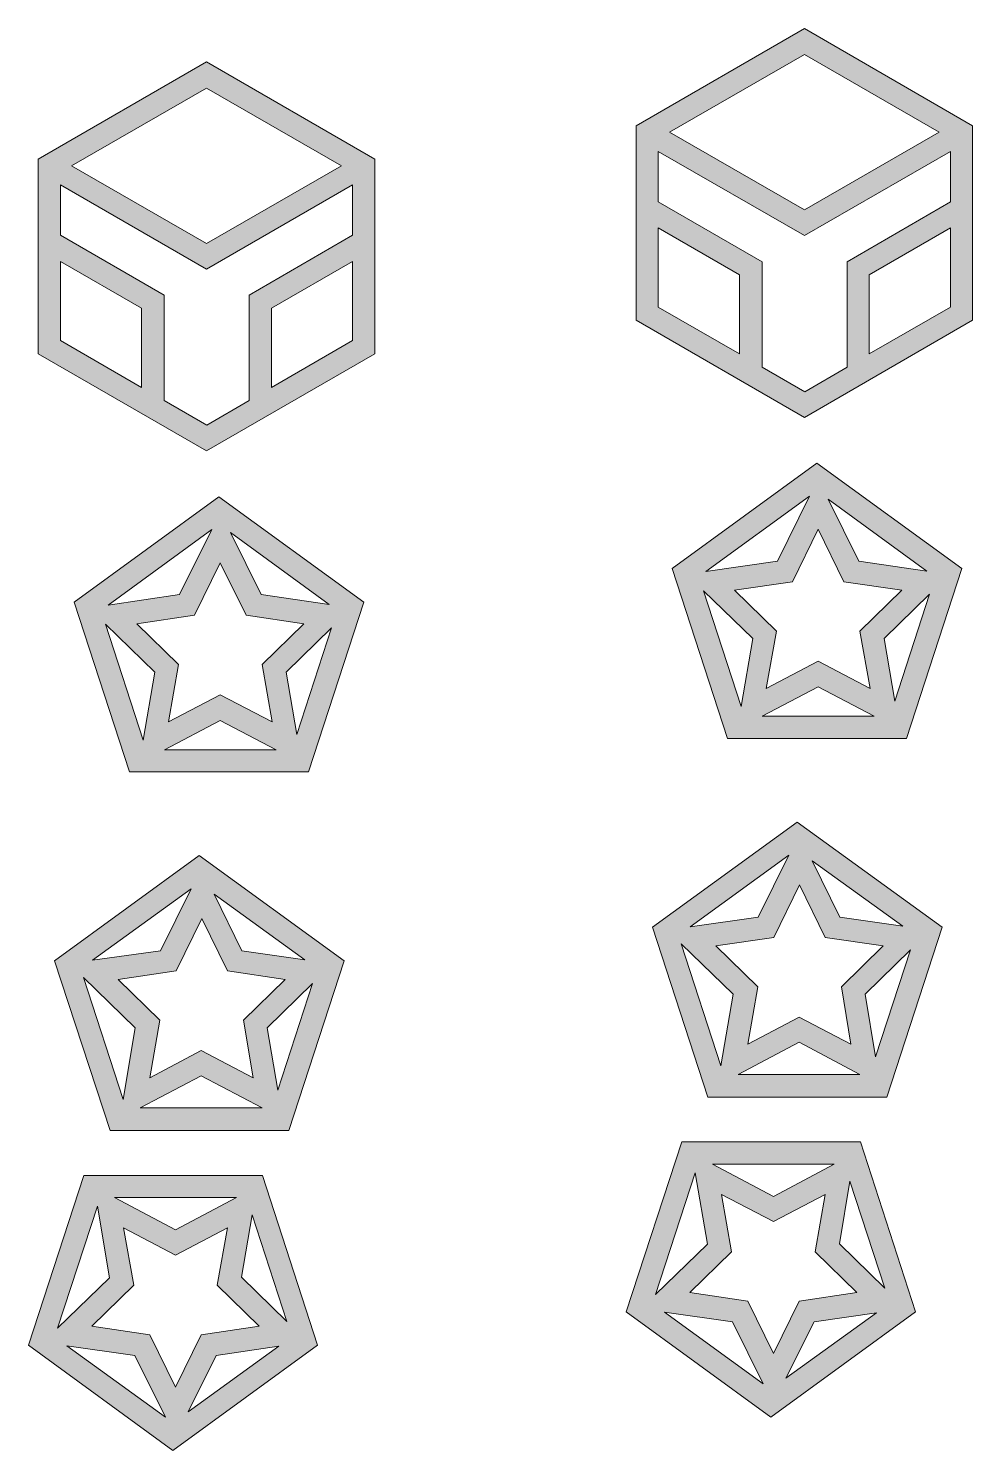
# Model space of a CAD drawing. Header units: millimetres. Extents: x -141 to 330, y -120 to 328.
# Drawn here: x 213.2 to 279.4, y -117.4 to -17.8 of the extents above; entities that cross this region are included whole.
import ezdxf

# ---------------------------------------------------------------- set-up
doc = ezdxf.new("R2010")
doc.units = ezdxf.units.MM
doc.header["$MEASUREMENT"] = 0
doc.layers.add('Layer 1', color=7, linetype='Continuous', lineweight=0)

msp = doc.modelspace()

# ---------------------------------------------------------------- hatches: boundary and pattern name
at = {"layer": 'Layer 1', "true_color": 0x231f20, "transparency": 33554687}
h = msp.add_hatch(color=250, dxfattribs=at)
h.dxf.hatch_style = 2
edge = h.paths.add_edge_path()
edge.add_spline(control_points=[(272.133, -40.587), (272.133, -40.587), (272.133, -35.048), (272.133, -35.048), (272.133, -35.048), (277.813, -31.768), (277.813, -31.768), (277.813, -31.768), (277.813, -37.306), (277.813, -37.306), (277.813, -37.306), (272.133, -40.587), (272.133, -40.587)], knot_values=[0, 0, 0, 0, 1, 1, 1, 2, 2, 2, 3, 3, 3, 4, 4, 4, 4], degree=3, periodic=0)
edge = h.paths.add_edge_path()
edge.add_spline(control_points=[(264.619, -41.504), (264.619, -41.504), (264.619, -34.131), (264.619, -34.131), (264.619, -34.131), (257.351, -29.933), (257.351, -29.933), (257.351, -29.933), (257.351, -26.405), (257.351, -26.405), (257.351, -26.405), (267.582, -32.297), (267.582, -32.297), (267.582, -32.297), (277.813, -26.405), (277.813, -26.405), (277.813, -26.405), (277.813, -29.933), (277.813, -29.933), (277.813, -29.933), (270.581, -34.131), (270.581, -34.131), (270.581, -34.131), (270.581, -41.504), (270.581, -41.504), (270.581, -41.504), (267.617, -43.233), (267.617, -43.233), (267.617, -43.233), (264.619, -41.504), (264.619, -41.504)], knot_values=[0, 0, 0, 0, 1, 1, 1, 2, 2, 2, 3, 3, 3, 4, 4, 4, 5, 5, 5, 6, 6, 6, 7, 7, 7, 8, 8, 8, 9, 9, 9, 10, 10, 10, 10], degree=3, periodic=0)
edge = h.paths.add_edge_path()
edge.add_spline(control_points=[(257.351, -31.768), (257.351, -31.768), (263.031, -35.048), (263.031, -35.048), (263.031, -35.048), (263.031, -40.587), (263.031, -40.587), (263.031, -40.587), (257.351, -37.306), (257.351, -37.306), (257.351, -37.306), (257.351, -31.768), (257.351, -31.768)], knot_values=[0, 0, 0, 0, 1, 1, 1, 2, 2, 2, 3, 3, 3, 4, 4, 4, 4], degree=3, periodic=0)
edge = h.paths.add_edge_path()
edge.add_spline(control_points=[(277.036, -25.065), (277.036, -25.065), (267.582, -30.498), (267.582, -30.498), (267.582, -30.498), (258.128, -25.065), (258.128, -25.065), (258.128, -25.065), (267.582, -19.632), (267.582, -19.632), (267.582, -19.632), (277.036, -25.065), (277.036, -25.065)], knot_values=[0, 0, 0, 0, 1, 1, 1, 2, 2, 2, 3, 3, 3, 4, 4, 4, 4], degree=3, periodic=0)
edge = h.paths.add_edge_path()
edge.add_spline(control_points=[(267.582, -17.798), (267.582, -17.798), (255.799, -24.606), (255.799, -24.606), (255.799, -24.606), (255.799, -38.223), (255.799, -38.223), (255.799, -38.223), (267.582, -45.032), (267.582, -45.032), (267.582, -45.032), (279.365, -38.223), (279.365, -38.223), (279.365, -38.223), (279.365, -24.606), (279.365, -24.606), (279.365, -24.606), (267.582, -17.798), (267.582, -17.798)], knot_values=[0, 0, 0, 0, 1, 1, 1, 2, 2, 2, 3, 3, 3, 4, 4, 4, 5, 5, 5, 6, 6, 6, 6], degree=3, periodic=0)
h = msp.add_hatch(color=250, dxfattribs=at)
h.dxf.hatch_style = 2
edge = h.paths.add_edge_path()
edge.add_spline(control_points=[(230.258, -42.933), (230.258, -42.933), (230.258, -37.394), (230.258, -37.394), (230.258, -37.394), (235.938, -34.114), (235.938, -34.114), (235.938, -34.114), (235.938, -39.652), (235.938, -39.652), (235.938, -39.652), (230.258, -42.933), (230.258, -42.933)], knot_values=[0, 0, 0, 0, 1, 1, 1, 2, 2, 2, 3, 3, 3, 4, 4, 4, 4], degree=3, periodic=0)
edge = h.paths.add_edge_path()
edge.add_spline(control_points=[(222.744, -43.85), (222.744, -43.85), (222.744, -36.477), (222.744, -36.477), (222.744, -36.477), (215.477, -32.279), (215.477, -32.279), (215.477, -32.279), (215.477, -28.751), (215.477, -28.751), (215.477, -28.751), (225.707, -34.643), (225.707, -34.643), (225.707, -34.643), (235.938, -28.751), (235.938, -28.751), (235.938, -28.751), (235.938, -32.279), (235.938, -32.279), (235.938, -32.279), (228.706, -36.477), (228.706, -36.477), (228.706, -36.477), (228.706, -43.85), (228.706, -43.85), (228.706, -43.85), (225.743, -45.579), (225.743, -45.579), (225.743, -45.579), (222.744, -43.85), (222.744, -43.85)], knot_values=[0, 0, 0, 0, 1, 1, 1, 2, 2, 2, 3, 3, 3, 4, 4, 4, 5, 5, 5, 6, 6, 6, 7, 7, 7, 8, 8, 8, 9, 9, 9, 10, 10, 10, 10], degree=3, periodic=0)
edge = h.paths.add_edge_path()
edge.add_spline(control_points=[(215.477, -34.114), (215.477, -34.114), (221.156, -37.394), (221.156, -37.394), (221.156, -37.394), (221.156, -42.933), (221.156, -42.933), (221.156, -42.933), (215.477, -39.652), (215.477, -39.652), (215.477, -39.652), (215.477, -34.114), (215.477, -34.114)], knot_values=[0, 0, 0, 0, 1, 1, 1, 2, 2, 2, 3, 3, 3, 4, 4, 4, 4], degree=3, periodic=0)
edge = h.paths.add_edge_path()
edge.add_spline(control_points=[(235.162, -27.411), (235.162, -27.411), (225.707, -32.844), (225.707, -32.844), (225.707, -32.844), (216.253, -27.411), (216.253, -27.411), (216.253, -27.411), (225.707, -21.978), (225.707, -21.978), (225.707, -21.978), (235.162, -27.411), (235.162, -27.411)], knot_values=[0, 0, 0, 0, 1, 1, 1, 2, 2, 2, 3, 3, 3, 4, 4, 4, 4], degree=3, periodic=0)
edge = h.paths.add_edge_path()
edge.add_spline(control_points=[(225.707, -20.144), (225.707, -20.144), (213.924, -26.952), (213.924, -26.952), (213.924, -26.952), (213.924, -40.569), (213.924, -40.569), (213.924, -40.569), (225.707, -47.378), (225.707, -47.378), (225.707, -47.378), (237.49, -40.569), (237.49, -40.569), (237.49, -40.569), (237.49, -26.952), (237.49, -26.952), (237.49, -26.952), (225.707, -20.144), (225.707, -20.144)], knot_values=[0, 0, 0, 0, 1, 1, 1, 2, 2, 2, 3, 3, 3, 4, 4, 4, 5, 5, 5, 6, 6, 6, 6], degree=3, periodic=0)
h = msp.add_hatch(color=250, dxfattribs=at)
h.dxf.hatch_style = 2
edge = h.paths.add_edge_path()
edge.add_spline(control_points=[(273.914, -64.893), (273.914, -64.893), (273.173, -60.519), (273.173, -60.519), (273.173, -60.519), (276.348, -57.415), (276.348, -57.415), (276.348, -57.415), (273.914, -64.893), (273.914, -64.893)], knot_values=[0, 0, 0, 0, 1, 1, 1, 2, 2, 2, 3, 3, 3, 3], degree=3, periodic=0)
edge = h.paths.add_edge_path()
edge.add_spline(control_points=[(260.509, -57.168), (260.509, -57.168), (263.966, -60.519), (263.966, -60.519), (263.966, -60.519), (263.155, -65.282), (263.155, -65.282), (263.155, -65.282), (260.509, -57.168), (260.509, -57.168)], knot_values=[0, 0, 0, 0, 1, 1, 1, 2, 2, 2, 3, 3, 3, 3], degree=3, periodic=0)
edge = h.paths.add_edge_path()
edge.add_spline(control_points=[(271.41, -55.086), (271.41, -55.086), (269.258, -50.747), (269.258, -50.747), (269.258, -50.747), (276.172, -55.792), (276.172, -55.792), (276.172, -55.792), (271.41, -55.086), (271.41, -55.086)], knot_values=[0, 0, 0, 0, 1, 1, 1, 2, 2, 2, 3, 3, 3, 3], degree=3, periodic=0)
edge = h.paths.add_edge_path()
edge.add_spline(control_points=[(260.685, -55.827), (260.685, -55.827), (267.952, -50.535), (267.952, -50.535), (267.952, -50.535), (265.695, -55.086), (265.695, -55.086), (265.695, -55.086), (260.685, -55.827), (260.685, -55.827)], knot_values=[0, 0, 0, 0, 1, 1, 1, 2, 2, 2, 3, 3, 3, 3], degree=3, periodic=0)
edge = h.paths.add_edge_path()
edge.add_spline(control_points=[(272.468, -65.952), (272.468, -65.952), (264.636, -65.952), (264.636, -65.952), (264.636, -65.952), (268.552, -63.906), (268.552, -63.906), (268.552, -63.906), (272.468, -65.952), (272.468, -65.952)], knot_values=[0, 0, 0, 0, 1, 1, 1, 2, 2, 2, 3, 3, 3, 3], degree=3, periodic=0)
edge = h.paths.add_edge_path()
edge.add_spline(control_points=[(272.186, -64.012), (272.186, -64.012), (268.552, -62.107), (268.552, -62.107), (268.552, -62.107), (264.918, -64.012), (264.918, -64.012), (264.918, -64.012), (265.624, -59.99), (265.624, -59.99), (265.624, -59.99), (262.696, -57.132), (262.696, -57.132), (262.696, -57.132), (266.753, -56.533), (266.753, -56.533), (266.753, -56.533), (268.552, -52.864), (268.552, -52.864), (268.552, -52.864), (270.351, -56.533), (270.351, -56.533), (270.351, -56.533), (274.408, -57.132), (274.408, -57.132), (274.408, -57.132), (271.48, -59.99), (271.48, -59.99), (271.48, -59.99), (272.186, -64.012), (272.186, -64.012)], knot_values=[0, 0, 0, 0, 1, 1, 1, 2, 2, 2, 3, 3, 3, 4, 4, 4, 5, 5, 5, 6, 6, 6, 7, 7, 7, 8, 8, 8, 9, 9, 9, 10, 10, 10, 10], degree=3, periodic=0)
edge = h.paths.add_edge_path()
edge.add_spline(control_points=[(268.446, -48.242), (268.446, -48.242), (258.322, -55.615), (258.322, -55.615), (258.322, -55.615), (262.202, -67.504), (262.202, -67.504), (262.202, -67.504), (274.726, -67.504), (274.726, -67.504), (274.726, -67.504), (278.606, -55.615), (278.606, -55.615), (278.606, -55.615), (268.446, -48.242), (268.446, -48.242)], knot_values=[0, 0, 0, 0, 1, 1, 1, 2, 2, 2, 3, 3, 3, 4, 4, 4, 5, 5, 5, 5], degree=3, periodic=0)
h = msp.add_hatch(color=250, dxfattribs=at)
h.dxf.hatch_style = 2
edge = h.paths.add_edge_path()
edge.add_spline(control_points=[(232.04, -67.239), (232.04, -67.239), (231.299, -62.865), (231.299, -62.865), (231.299, -62.865), (234.474, -59.761), (234.474, -59.761), (234.474, -59.761), (232.04, -67.239), (232.04, -67.239)], knot_values=[0, 0, 0, 0, 1, 1, 1, 2, 2, 2, 3, 3, 3, 3], degree=3, periodic=0)
edge = h.paths.add_edge_path()
edge.add_spline(control_points=[(218.634, -59.514), (218.634, -59.514), (222.091, -62.865), (222.091, -62.865), (222.091, -62.865), (221.28, -67.627), (221.28, -67.627), (221.28, -67.627), (218.634, -59.514), (218.634, -59.514)], knot_values=[0, 0, 0, 0, 1, 1, 1, 2, 2, 2, 3, 3, 3, 3], degree=3, periodic=0)
edge = h.paths.add_edge_path()
edge.add_spline(control_points=[(229.535, -57.432), (229.535, -57.432), (227.383, -53.093), (227.383, -53.093), (227.383, -53.093), (234.297, -58.138), (234.297, -58.138), (234.297, -58.138), (229.535, -57.432), (229.535, -57.432)], knot_values=[0, 0, 0, 0, 1, 1, 1, 2, 2, 2, 3, 3, 3, 3], degree=3, periodic=0)
edge = h.paths.add_edge_path()
edge.add_spline(control_points=[(218.81, -58.173), (218.81, -58.173), (226.078, -52.881), (226.078, -52.881), (226.078, -52.881), (223.82, -57.432), (223.82, -57.432), (223.82, -57.432), (218.81, -58.173), (218.81, -58.173)], knot_values=[0, 0, 0, 0, 1, 1, 1, 2, 2, 2, 3, 3, 3, 3], degree=3, periodic=0)
edge = h.paths.add_edge_path()
edge.add_spline(control_points=[(230.593, -68.298), (230.593, -68.298), (222.762, -68.298), (222.762, -68.298), (222.762, -68.298), (226.677, -66.252), (226.677, -66.252), (226.677, -66.252), (230.593, -68.298), (230.593, -68.298)], knot_values=[0, 0, 0, 0, 1, 1, 1, 2, 2, 2, 3, 3, 3, 3], degree=3, periodic=0)
edge = h.paths.add_edge_path()
edge.add_spline(control_points=[(230.311, -66.357), (230.311, -66.357), (226.677, -64.452), (226.677, -64.452), (226.677, -64.452), (223.044, -66.357), (223.044, -66.357), (223.044, -66.357), (223.749, -62.336), (223.749, -62.336), (223.749, -62.336), (220.821, -59.478), (220.821, -59.478), (220.821, -59.478), (224.878, -58.879), (224.878, -58.879), (224.878, -58.879), (226.677, -55.21), (226.677, -55.21), (226.677, -55.21), (228.477, -58.879), (228.477, -58.879), (228.477, -58.879), (232.534, -59.478), (232.534, -59.478), (232.534, -59.478), (229.605, -62.336), (229.605, -62.336), (229.605, -62.336), (230.311, -66.357), (230.311, -66.357)], knot_values=[0, 0, 0, 0, 1, 1, 1, 2, 2, 2, 3, 3, 3, 4, 4, 4, 5, 5, 5, 6, 6, 6, 7, 7, 7, 8, 8, 8, 9, 9, 9, 10, 10, 10, 10], degree=3, periodic=0)
edge = h.paths.add_edge_path()
edge.add_spline(control_points=[(226.572, -50.588), (226.572, -50.588), (216.447, -57.961), (216.447, -57.961), (216.447, -57.961), (220.327, -69.85), (220.327, -69.85), (220.327, -69.85), (232.851, -69.85), (232.851, -69.85), (232.851, -69.85), (236.732, -57.961), (236.732, -57.961), (236.732, -57.961), (226.572, -50.588), (226.572, -50.588)], knot_values=[0, 0, 0, 0, 1, 1, 1, 2, 2, 2, 3, 3, 3, 4, 4, 4, 5, 5, 5, 5], degree=3, periodic=0)
h = msp.add_hatch(color=250, dxfattribs=at)
h.dxf.hatch_style = 2
edge = h.paths.add_edge_path()
edge.add_spline(control_points=[(272.574, -89.8), (272.574, -89.8), (271.833, -85.425), (271.833, -85.425), (271.833, -85.425), (275.008, -82.321), (275.008, -82.321), (275.008, -82.321), (272.574, -89.8), (272.574, -89.8)], knot_values=[0, 0, 0, 0, 1, 1, 1, 2, 2, 2, 3, 3, 3, 3], degree=3, periodic=0)
edge = h.paths.add_edge_path()
edge.add_spline(control_points=[(258.957, -81.897), (258.957, -81.897), (262.59, -85.425), (262.59, -85.425), (262.59, -85.425), (261.743, -90.435), (261.743, -90.435), (261.743, -90.435), (258.957, -81.897), (258.957, -81.897)], knot_values=[0, 0, 0, 0, 1, 1, 1, 2, 2, 2, 3, 3, 3, 3], degree=3, periodic=0)
edge = h.paths.add_edge_path()
edge.add_spline(control_points=[(270.069, -80.028), (270.069, -80.028), (268.129, -76.077), (268.129, -76.077), (268.129, -76.077), (274.479, -80.663), (274.479, -80.663), (274.479, -80.663), (270.069, -80.028), (270.069, -80.028)], knot_values=[0, 0, 0, 0, 1, 1, 1, 2, 2, 2, 3, 3, 3, 3], degree=3, periodic=0)
edge = h.paths.add_edge_path()
edge.add_spline(control_points=[(259.592, -80.698), (259.592, -80.698), (266.506, -75.688), (266.506, -75.688), (266.506, -75.688), (264.354, -80.028), (264.354, -80.028), (264.354, -80.028), (259.592, -80.698), (259.592, -80.698)], knot_values=[0, 0, 0, 0, 1, 1, 1, 2, 2, 2, 3, 3, 3, 3], degree=3, periodic=0)
edge = h.paths.add_edge_path()
edge.add_spline(control_points=[(271.48, -91.034), (271.48, -91.034), (262.943, -91.034), (262.943, -91.034), (262.943, -91.034), (267.212, -88.777), (267.212, -88.777), (267.212, -88.777), (271.48, -91.034), (271.48, -91.034)], knot_values=[0, 0, 0, 0, 1, 1, 1, 2, 2, 2, 3, 3, 3, 3], degree=3, periodic=0)
edge = h.paths.add_edge_path()
edge.add_spline(control_points=[(270.845, -88.918), (270.845, -88.918), (267.212, -87.013), (267.212, -87.013), (267.212, -87.013), (263.613, -88.918), (263.613, -88.918), (263.613, -88.918), (264.319, -84.896), (264.319, -84.896), (264.319, -84.896), (261.391, -82.038), (261.391, -82.038), (261.391, -82.038), (265.448, -81.439), (265.448, -81.439), (265.448, -81.439), (267.247, -77.77), (267.247, -77.77), (267.247, -77.77), (269.046, -81.439), (269.046, -81.439), (269.046, -81.439), (273.103, -82.038), (273.103, -82.038), (273.103, -82.038), (270.175, -84.896), (270.175, -84.896), (270.175, -84.896), (270.845, -88.918), (270.845, -88.918)], knot_values=[0, 0, 0, 0, 1, 1, 1, 2, 2, 2, 3, 3, 3, 4, 4, 4, 5, 5, 5, 6, 6, 6, 7, 7, 7, 8, 8, 8, 9, 9, 9, 10, 10, 10, 10], degree=3, periodic=0)
edge = h.paths.add_edge_path()
edge.add_spline(control_points=[(267.07, -73.36), (267.07, -73.36), (256.946, -80.733), (256.946, -80.733), (256.946, -80.733), (260.826, -92.622), (260.826, -92.622), (260.826, -92.622), (273.35, -92.622), (273.35, -92.622), (273.35, -92.622), (277.23, -80.733), (277.23, -80.733), (277.23, -80.733), (267.07, -73.36), (267.07, -73.36)], knot_values=[0, 0, 0, 0, 1, 1, 1, 2, 2, 2, 3, 3, 3, 4, 4, 4, 5, 5, 5, 5], degree=3, periodic=0)
h = msp.add_hatch(color=250, dxfattribs=at)
h.dxf.hatch_style = 2
edge = h.paths.add_edge_path()
edge.add_spline(control_points=[(230.699, -92.146), (230.699, -92.146), (229.958, -87.771), (229.958, -87.771), (229.958, -87.771), (233.133, -84.667), (233.133, -84.667), (233.133, -84.667), (230.699, -92.146), (230.699, -92.146)], knot_values=[0, 0, 0, 0, 1, 1, 1, 2, 2, 2, 3, 3, 3, 3], degree=3, periodic=0)
edge = h.paths.add_edge_path()
edge.add_spline(control_points=[(217.082, -84.243), (217.082, -84.243), (220.715, -87.771), (220.715, -87.771), (220.715, -87.771), (219.869, -92.781), (219.869, -92.781), (219.869, -92.781), (217.082, -84.243), (217.082, -84.243)], knot_values=[0, 0, 0, 0, 1, 1, 1, 2, 2, 2, 3, 3, 3, 3], degree=3, periodic=0)
edge = h.paths.add_edge_path()
edge.add_spline(control_points=[(228.194, -82.374), (228.194, -82.374), (226.254, -78.422), (226.254, -78.422), (226.254, -78.422), (232.604, -83.009), (232.604, -83.009), (232.604, -83.009), (228.194, -82.374), (228.194, -82.374)], knot_values=[0, 0, 0, 0, 1, 1, 1, 2, 2, 2, 3, 3, 3, 3], degree=3, periodic=0)
edge = h.paths.add_edge_path()
edge.add_spline(control_points=[(217.717, -83.044), (217.717, -83.044), (224.631, -78.034), (224.631, -78.034), (224.631, -78.034), (222.479, -82.374), (222.479, -82.374), (222.479, -82.374), (217.717, -83.044), (217.717, -83.044)], knot_values=[0, 0, 0, 0, 1, 1, 1, 2, 2, 2, 3, 3, 3, 3], degree=3, periodic=0)
edge = h.paths.add_edge_path()
edge.add_spline(control_points=[(229.605, -93.38), (229.605, -93.38), (221.068, -93.38), (221.068, -93.38), (221.068, -93.38), (225.337, -91.122), (225.337, -91.122), (225.337, -91.122), (229.605, -93.38), (229.605, -93.38)], knot_values=[0, 0, 0, 0, 1, 1, 1, 2, 2, 2, 3, 3, 3, 3], degree=3, periodic=0)
edge = h.paths.add_edge_path()
edge.add_spline(control_points=[(228.97, -91.264), (228.97, -91.264), (225.337, -89.359), (225.337, -89.359), (225.337, -89.359), (221.738, -91.264), (221.738, -91.264), (221.738, -91.264), (222.444, -87.242), (222.444, -87.242), (222.444, -87.242), (219.516, -84.384), (219.516, -84.384), (219.516, -84.384), (223.573, -83.785), (223.573, -83.785), (223.573, -83.785), (225.372, -80.116), (225.372, -80.116), (225.372, -80.116), (227.171, -83.785), (227.171, -83.785), (227.171, -83.785), (231.228, -84.384), (231.228, -84.384), (231.228, -84.384), (228.3, -87.242), (228.3, -87.242), (228.3, -87.242), (228.97, -91.264), (228.97, -91.264)], knot_values=[0, 0, 0, 0, 1, 1, 1, 2, 2, 2, 3, 3, 3, 4, 4, 4, 5, 5, 5, 6, 6, 6, 7, 7, 7, 8, 8, 8, 9, 9, 9, 10, 10, 10, 10], degree=3, periodic=0)
edge = h.paths.add_edge_path()
edge.add_spline(control_points=[(225.196, -75.706), (225.196, -75.706), (215.071, -83.079), (215.071, -83.079), (215.071, -83.079), (218.952, -94.968), (218.952, -94.968), (218.952, -94.968), (231.475, -94.968), (231.475, -94.968), (231.475, -94.968), (235.356, -83.079), (235.356, -83.079), (235.356, -83.079), (225.196, -75.706), (225.196, -75.706)], knot_values=[0, 0, 0, 0, 1, 1, 1, 2, 2, 2, 3, 3, 3, 4, 4, 4, 5, 5, 5, 5], degree=3, periodic=0)
h = msp.add_hatch(color=250, dxfattribs=at)
h.dxf.hatch_style = 2
edge = h.paths.add_edge_path()
edge.add_spline(control_points=[(259.944, -97.913), (259.944, -97.913), (260.791, -102.923), (260.791, -102.923), (260.791, -102.923), (257.157, -106.451), (257.157, -106.451), (257.157, -106.451), (259.944, -97.913), (259.944, -97.913)], knot_values=[0, 0, 0, 0, 1, 1, 1, 2, 2, 2, 3, 3, 3, 3], degree=3, periodic=0)
edge = h.paths.add_edge_path()
edge.add_spline(control_points=[(273.209, -105.992), (273.209, -105.992), (270.034, -102.888), (270.034, -102.888), (270.034, -102.888), (270.775, -98.513), (270.775, -98.513), (270.775, -98.513), (273.209, -105.992), (273.209, -105.992)], knot_values=[0, 0, 0, 0, 1, 1, 1, 2, 2, 2, 3, 3, 3, 3], degree=3, periodic=0)
edge = h.paths.add_edge_path()
edge.add_spline(control_points=[(268.27, -108.356), (268.27, -108.356), (272.644, -107.721), (272.644, -107.721), (272.644, -107.721), (266.294, -112.307), (266.294, -112.307), (266.294, -112.307), (268.27, -108.356), (268.27, -108.356)], knot_values=[0, 0, 0, 0, 1, 1, 1, 2, 2, 2, 3, 3, 3, 3], degree=3, periodic=0)
edge = h.paths.add_edge_path()
edge.add_spline(control_points=[(262.555, -108.356), (262.555, -108.356), (264.707, -112.695), (264.707, -112.695), (264.707, -112.695), (257.792, -107.685), (257.792, -107.685), (257.792, -107.685), (262.555, -108.356), (262.555, -108.356)], knot_values=[0, 0, 0, 0, 1, 1, 1, 2, 2, 2, 3, 3, 3, 3], degree=3, periodic=0)
edge = h.paths.add_edge_path()
edge.add_spline(control_points=[(261.144, -97.314), (261.144, -97.314), (269.681, -97.314), (269.681, -97.314), (269.681, -97.314), (265.412, -99.572), (265.412, -99.572), (265.412, -99.572), (261.144, -97.314), (261.144, -97.314)], knot_values=[0, 0, 0, 0, 1, 1, 1, 2, 2, 2, 3, 3, 3, 3], degree=3, periodic=0)
edge = h.paths.add_edge_path()
edge.add_spline(control_points=[(261.779, -99.43), (261.779, -99.43), (265.412, -101.335), (265.412, -101.335), (265.412, -101.335), (269.046, -99.43), (269.046, -99.43), (269.046, -99.43), (268.34, -103.452), (268.34, -103.452), (268.34, -103.452), (271.268, -106.31), (271.268, -106.31), (271.268, -106.31), (267.212, -106.909), (267.212, -106.909), (267.212, -106.909), (265.412, -110.578), (265.412, -110.578), (265.412, -110.578), (263.613, -106.909), (263.613, -106.909), (263.613, -106.909), (259.556, -106.31), (259.556, -106.31), (259.556, -106.31), (262.484, -103.452), (262.484, -103.452), (262.484, -103.452), (261.779, -99.43), (261.779, -99.43)], knot_values=[0, 0, 0, 0, 1, 1, 1, 2, 2, 2, 3, 3, 3, 4, 4, 4, 5, 5, 5, 6, 6, 6, 7, 7, 7, 8, 8, 8, 9, 9, 9, 10, 10, 10, 10], degree=3, periodic=0)
edge = h.paths.add_edge_path()
edge.add_spline(control_points=[(271.515, -95.762), (271.515, -95.762), (258.992, -95.762), (258.992, -95.762), (258.992, -95.762), (255.111, -107.65), (255.111, -107.65), (255.111, -107.65), (265.236, -115.023), (265.236, -115.023), (265.236, -115.023), (275.361, -107.65), (275.361, -107.65), (275.361, -107.65), (271.515, -95.762), (271.515, -95.762)], knot_values=[0, 0, 0, 0, 1, 1, 1, 2, 2, 2, 3, 3, 3, 4, 4, 4, 5, 5, 5, 5], degree=3, periodic=0)
h = msp.add_hatch(color=250, dxfattribs=at)
h.dxf.hatch_style = 2
edge = h.paths.add_edge_path()
edge.add_spline(control_points=[(218.07, -100.259), (218.07, -100.259), (218.916, -105.269), (218.916, -105.269), (218.916, -105.269), (215.283, -108.797), (215.283, -108.797), (215.283, -108.797), (218.07, -100.259), (218.07, -100.259)], knot_values=[0, 0, 0, 0, 1, 1, 1, 2, 2, 2, 3, 3, 3, 3], degree=3, periodic=0)
edge = h.paths.add_edge_path()
edge.add_spline(control_points=[(231.334, -108.338), (231.334, -108.338), (228.159, -105.234), (228.159, -105.234), (228.159, -105.234), (228.9, -100.859), (228.9, -100.859), (228.9, -100.859), (231.334, -108.338), (231.334, -108.338)], knot_values=[0, 0, 0, 0, 1, 1, 1, 2, 2, 2, 3, 3, 3, 3], degree=3, periodic=0)
edge = h.paths.add_edge_path()
edge.add_spline(control_points=[(226.395, -110.702), (226.395, -110.702), (230.77, -110.067), (230.77, -110.067), (230.77, -110.067), (224.42, -114.653), (224.42, -114.653), (224.42, -114.653), (226.395, -110.702), (226.395, -110.702)], knot_values=[0, 0, 0, 0, 1, 1, 1, 2, 2, 2, 3, 3, 3, 3], degree=3, periodic=0)
edge = h.paths.add_edge_path()
edge.add_spline(control_points=[(220.68, -110.702), (220.68, -110.702), (222.832, -115.041), (222.832, -115.041), (222.832, -115.041), (215.918, -110.031), (215.918, -110.031), (215.918, -110.031), (220.68, -110.702), (220.68, -110.702)], knot_values=[0, 0, 0, 0, 1, 1, 1, 2, 2, 2, 3, 3, 3, 3], degree=3, periodic=0)
edge = h.paths.add_edge_path()
edge.add_spline(control_points=[(219.269, -99.66), (219.269, -99.66), (227.806, -99.66), (227.806, -99.66), (227.806, -99.66), (223.538, -101.917), (223.538, -101.917), (223.538, -101.917), (219.269, -99.66), (219.269, -99.66)], knot_values=[0, 0, 0, 0, 1, 1, 1, 2, 2, 2, 3, 3, 3, 3], degree=3, periodic=0)
edge = h.paths.add_edge_path()
edge.add_spline(control_points=[(219.904, -101.776), (219.904, -101.776), (223.538, -103.681), (223.538, -103.681), (223.538, -103.681), (227.171, -101.776), (227.171, -101.776), (227.171, -101.776), (226.466, -105.798), (226.466, -105.798), (226.466, -105.798), (229.394, -108.656), (229.394, -108.656), (229.394, -108.656), (225.337, -109.255), (225.337, -109.255), (225.337, -109.255), (223.538, -112.924), (223.538, -112.924), (223.538, -112.924), (221.738, -109.255), (221.738, -109.255), (221.738, -109.255), (217.682, -108.656), (217.682, -108.656), (217.682, -108.656), (220.61, -105.798), (220.61, -105.798), (220.61, -105.798), (219.904, -101.776), (219.904, -101.776)], knot_values=[0, 0, 0, 0, 1, 1, 1, 2, 2, 2, 3, 3, 3, 4, 4, 4, 5, 5, 5, 6, 6, 6, 7, 7, 7, 8, 8, 8, 9, 9, 9, 10, 10, 10, 10], degree=3, periodic=0)
edge = h.paths.add_edge_path()
edge.add_spline(control_points=[(229.641, -98.107), (229.641, -98.107), (217.117, -98.107), (217.117, -98.107), (217.117, -98.107), (213.237, -109.996), (213.237, -109.996), (213.237, -109.996), (223.361, -117.369), (223.361, -117.369), (223.361, -117.369), (233.486, -109.996), (233.486, -109.996), (233.486, -109.996), (229.641, -98.107), (229.641, -98.107)], knot_values=[0, 0, 0, 0, 1, 1, 1, 2, 2, 2, 3, 3, 3, 4, 4, 4, 5, 5, 5, 5], degree=3, periodic=0)

# ---------------------------------------------------------------- linework, layer by layer
at = {"layer": 'Layer 1'}
for points, knots in [([(267.582, -17.798), (267.582, -17.798), (255.799, -24.606), (255.799, -24.606), (255.799, -24.606), (255.799, -38.223), (255.799, -38.223), (255.799, -38.223), (267.582, -45.032), (267.582, -45.032), (267.582, -45.032), (279.365, -38.223), (279.365, -38.223), (279.365, -38.223), (279.365, -24.606), (279.365, -24.606), (279.365, -24.606), (267.582, -17.798), (267.582, -17.798)], [0, 0, 0, 0, 1, 1, 1, 2, 2, 2, 3, 3, 3, 4, 4, 4, 5, 5, 5, 6, 6, 6, 6]), ([(277.036, -25.065), (277.036, -25.065), (267.582, -30.498), (267.582, -30.498), (267.582, -30.498), (258.128, -25.065), (258.128, -25.065), (258.128, -25.065), (267.582, -19.632), (267.582, -19.632), (267.582, -19.632), (277.036, -25.065), (277.036, -25.065)], [0, 0, 0, 0, 1, 1, 1, 2, 2, 2, 3, 3, 3, 4, 4, 4, 4]), ([(225.707, -20.144), (225.707, -20.144), (213.924, -26.952), (213.924, -26.952), (213.924, -26.952), (213.924, -40.569), (213.924, -40.569), (213.924, -40.569), (225.707, -47.378), (225.707, -47.378), (225.707, -47.378), (237.49, -40.569), (237.49, -40.569), (237.49, -40.569), (237.49, -26.952), (237.49, -26.952), (237.49, -26.952), (225.707, -20.144), (225.707, -20.144)], [0, 0, 0, 0, 1, 1, 1, 2, 2, 2, 3, 3, 3, 4, 4, 4, 5, 5, 5, 6, 6, 6, 6]), ([(235.162, -27.411), (235.162, -27.411), (225.707, -32.844), (225.707, -32.844), (225.707, -32.844), (216.253, -27.411), (216.253, -27.411), (216.253, -27.411), (225.707, -21.978), (225.707, -21.978), (225.707, -21.978), (235.162, -27.411), (235.162, -27.411)], [0, 0, 0, 0, 1, 1, 1, 2, 2, 2, 3, 3, 3, 4, 4, 4, 4]), ([(264.619, -41.504), (264.619, -41.504), (264.619, -34.131), (264.619, -34.131), (264.619, -34.131), (257.351, -29.933), (257.351, -29.933), (257.351, -29.933), (257.351, -26.405), (257.351, -26.405), (257.351, -26.405), (267.582, -32.297), (267.582, -32.297), (267.582, -32.297), (277.813, -26.405), (277.813, -26.405), (277.813, -26.405), (277.813, -29.933), (277.813, -29.933), (277.813, -29.933), (270.581, -34.131), (270.581, -34.131), (270.581, -34.131), (270.581, -41.504), (270.581, -41.504), (270.581, -41.504), (267.617, -43.233), (267.617, -43.233), (267.617, -43.233), (264.619, -41.504), (264.619, -41.504)], [0, 0, 0, 0, 1, 1, 1, 2, 2, 2, 3, 3, 3, 4, 4, 4, 5, 5, 5, 6, 6, 6, 7, 7, 7, 8, 8, 8, 9, 9, 9, 10, 10, 10, 10]), ([(222.744, -43.85), (222.744, -43.85), (222.744, -36.477), (222.744, -36.477), (222.744, -36.477), (215.477, -32.279), (215.477, -32.279), (215.477, -32.279), (215.477, -28.751), (215.477, -28.751), (215.477, -28.751), (225.707, -34.643), (225.707, -34.643), (225.707, -34.643), (235.938, -28.751), (235.938, -28.751), (235.938, -28.751), (235.938, -32.279), (235.938, -32.279), (235.938, -32.279), (228.706, -36.477), (228.706, -36.477), (228.706, -36.477), (228.706, -43.85), (228.706, -43.85), (228.706, -43.85), (225.743, -45.579), (225.743, -45.579), (225.743, -45.579), (222.744, -43.85), (222.744, -43.85)], [0, 0, 0, 0, 1, 1, 1, 2, 2, 2, 3, 3, 3, 4, 4, 4, 5, 5, 5, 6, 6, 6, 7, 7, 7, 8, 8, 8, 9, 9, 9, 10, 10, 10, 10]), ([(257.351, -31.768), (257.351, -31.768), (263.031, -35.048), (263.031, -35.048), (263.031, -35.048), (263.031, -40.587), (263.031, -40.587), (263.031, -40.587), (257.351, -37.306), (257.351, -37.306), (257.351, -37.306), (257.351, -31.768), (257.351, -31.768)], [0, 0, 0, 0, 1, 1, 1, 2, 2, 2, 3, 3, 3, 4, 4, 4, 4]), ([(272.133, -40.587), (272.133, -40.587), (272.133, -35.048), (272.133, -35.048), (272.133, -35.048), (277.813, -31.768), (277.813, -31.768), (277.813, -31.768), (277.813, -37.306), (277.813, -37.306), (277.813, -37.306), (272.133, -40.587), (272.133, -40.587)], [0, 0, 0, 0, 1, 1, 1, 2, 2, 2, 3, 3, 3, 4, 4, 4, 4]), ([(215.477, -34.114), (215.477, -34.114), (221.156, -37.394), (221.156, -37.394), (221.156, -37.394), (221.156, -42.933), (221.156, -42.933), (221.156, -42.933), (215.477, -39.652), (215.477, -39.652), (215.477, -39.652), (215.477, -34.114), (215.477, -34.114)], [0, 0, 0, 0, 1, 1, 1, 2, 2, 2, 3, 3, 3, 4, 4, 4, 4]), ([(230.258, -42.933), (230.258, -42.933), (230.258, -37.394), (230.258, -37.394), (230.258, -37.394), (235.938, -34.114), (235.938, -34.114), (235.938, -34.114), (235.938, -39.652), (235.938, -39.652), (235.938, -39.652), (230.258, -42.933), (230.258, -42.933)], [0, 0, 0, 0, 1, 1, 1, 2, 2, 2, 3, 3, 3, 4, 4, 4, 4]), ([(268.446, -48.242), (268.446, -48.242), (258.322, -55.615), (258.322, -55.615), (258.322, -55.615), (262.202, -67.504), (262.202, -67.504), (262.202, -67.504), (274.726, -67.504), (274.726, -67.504), (274.726, -67.504), (278.606, -55.615), (278.606, -55.615), (278.606, -55.615), (268.446, -48.242), (268.446, -48.242)], [0, 0, 0, 0, 1, 1, 1, 2, 2, 2, 3, 3, 3, 4, 4, 4, 5, 5, 5, 5]), ([(226.572, -50.588), (226.572, -50.588), (216.447, -57.961), (216.447, -57.961), (216.447, -57.961), (220.327, -69.85), (220.327, -69.85), (220.327, -69.85), (232.851, -69.85), (232.851, -69.85), (232.851, -69.85), (236.732, -57.961), (236.732, -57.961), (236.732, -57.961), (226.572, -50.588), (226.572, -50.588)], [0, 0, 0, 0, 1, 1, 1, 2, 2, 2, 3, 3, 3, 4, 4, 4, 5, 5, 5, 5]), ([(260.685, -55.827), (260.685, -55.827), (267.952, -50.535), (267.952, -50.535), (267.952, -50.535), (265.695, -55.086), (265.695, -55.086), (265.695, -55.086), (260.685, -55.827), (260.685, -55.827)], [0, 0, 0, 0, 1, 1, 1, 2, 2, 2, 3, 3, 3, 3]), ([(271.41, -55.086), (271.41, -55.086), (269.258, -50.747), (269.258, -50.747), (269.258, -50.747), (276.172, -55.792), (276.172, -55.792), (276.172, -55.792), (271.41, -55.086), (271.41, -55.086)], [0, 0, 0, 0, 1, 1, 1, 2, 2, 2, 3, 3, 3, 3]), ([(218.81, -58.173), (218.81, -58.173), (226.078, -52.881), (226.078, -52.881), (226.078, -52.881), (223.82, -57.432), (223.82, -57.432), (223.82, -57.432), (218.81, -58.173), (218.81, -58.173)], [0, 0, 0, 0, 1, 1, 1, 2, 2, 2, 3, 3, 3, 3]), ([(229.535, -57.432), (229.535, -57.432), (227.383, -53.093), (227.383, -53.093), (227.383, -53.093), (234.297, -58.138), (234.297, -58.138), (234.297, -58.138), (229.535, -57.432), (229.535, -57.432)], [0, 0, 0, 0, 1, 1, 1, 2, 2, 2, 3, 3, 3, 3]), ([(272.186, -64.012), (272.186, -64.012), (268.552, -62.107), (268.552, -62.107), (268.552, -62.107), (264.918, -64.012), (264.918, -64.012), (264.918, -64.012), (265.624, -59.99), (265.624, -59.99), (265.624, -59.99), (262.696, -57.132), (262.696, -57.132), (262.696, -57.132), (266.753, -56.533), (266.753, -56.533), (266.753, -56.533), (268.552, -52.864), (268.552, -52.864), (268.552, -52.864), (270.351, -56.533), (270.351, -56.533), (270.351, -56.533), (274.408, -57.132), (274.408, -57.132), (274.408, -57.132), (271.48, -59.99), (271.48, -59.99), (271.48, -59.99), (272.186, -64.012), (272.186, -64.012)], [0, 0, 0, 0, 1, 1, 1, 2, 2, 2, 3, 3, 3, 4, 4, 4, 5, 5, 5, 6, 6, 6, 7, 7, 7, 8, 8, 8, 9, 9, 9, 10, 10, 10, 10]), ([(230.311, -66.357), (230.311, -66.357), (226.677, -64.452), (226.677, -64.452), (226.677, -64.452), (223.044, -66.357), (223.044, -66.357), (223.044, -66.357), (223.749, -62.336), (223.749, -62.336), (223.749, -62.336), (220.821, -59.478), (220.821, -59.478), (220.821, -59.478), (224.878, -58.879), (224.878, -58.879), (224.878, -58.879), (226.677, -55.21), (226.677, -55.21), (226.677, -55.21), (228.477, -58.879), (228.477, -58.879), (228.477, -58.879), (232.534, -59.478), (232.534, -59.478), (232.534, -59.478), (229.605, -62.336), (229.605, -62.336), (229.605, -62.336), (230.311, -66.357), (230.311, -66.357)], [0, 0, 0, 0, 1, 1, 1, 2, 2, 2, 3, 3, 3, 4, 4, 4, 5, 5, 5, 6, 6, 6, 7, 7, 7, 8, 8, 8, 9, 9, 9, 10, 10, 10, 10]), ([(260.509, -57.168), (260.509, -57.168), (263.966, -60.519), (263.966, -60.519), (263.966, -60.519), (263.155, -65.282), (263.155, -65.282), (263.155, -65.282), (260.509, -57.168), (260.509, -57.168)], [0, 0, 0, 0, 1, 1, 1, 2, 2, 2, 3, 3, 3, 3]), ([(273.914, -64.893), (273.914, -64.893), (273.173, -60.519), (273.173, -60.519), (273.173, -60.519), (276.348, -57.415), (276.348, -57.415), (276.348, -57.415), (273.914, -64.893), (273.914, -64.893)], [0, 0, 0, 0, 1, 1, 1, 2, 2, 2, 3, 3, 3, 3]), ([(218.634, -59.514), (218.634, -59.514), (222.091, -62.865), (222.091, -62.865), (222.091, -62.865), (221.28, -67.627), (221.28, -67.627), (221.28, -67.627), (218.634, -59.514), (218.634, -59.514)], [0, 0, 0, 0, 1, 1, 1, 2, 2, 2, 3, 3, 3, 3]), ([(232.04, -67.239), (232.04, -67.239), (231.299, -62.865), (231.299, -62.865), (231.299, -62.865), (234.474, -59.761), (234.474, -59.761), (234.474, -59.761), (232.04, -67.239), (232.04, -67.239)], [0, 0, 0, 0, 1, 1, 1, 2, 2, 2, 3, 3, 3, 3]), ([(272.468, -65.952), (272.468, -65.952), (264.636, -65.952), (264.636, -65.952), (264.636, -65.952), (268.552, -63.906), (268.552, -63.906), (268.552, -63.906), (272.468, -65.952), (272.468, -65.952)], [0, 0, 0, 0, 1, 1, 1, 2, 2, 2, 3, 3, 3, 3]), ([(230.593, -68.298), (230.593, -68.298), (222.762, -68.298), (222.762, -68.298), (222.762, -68.298), (226.677, -66.252), (226.677, -66.252), (226.677, -66.252), (230.593, -68.298), (230.593, -68.298)], [0, 0, 0, 0, 1, 1, 1, 2, 2, 2, 3, 3, 3, 3]), ([(267.07, -73.36), (267.07, -73.36), (256.946, -80.733), (256.946, -80.733), (256.946, -80.733), (260.826, -92.622), (260.826, -92.622), (260.826, -92.622), (273.35, -92.622), (273.35, -92.622), (273.35, -92.622), (277.23, -80.733), (277.23, -80.733), (277.23, -80.733), (267.07, -73.36), (267.07, -73.36)], [0, 0, 0, 0, 1, 1, 1, 2, 2, 2, 3, 3, 3, 4, 4, 4, 5, 5, 5, 5]), ([(225.196, -75.706), (225.196, -75.706), (215.071, -83.079), (215.071, -83.079), (215.071, -83.079), (218.952, -94.968), (218.952, -94.968), (218.952, -94.968), (231.475, -94.968), (231.475, -94.968), (231.475, -94.968), (235.356, -83.079), (235.356, -83.079), (235.356, -83.079), (225.196, -75.706), (225.196, -75.706)], [0, 0, 0, 0, 1, 1, 1, 2, 2, 2, 3, 3, 3, 4, 4, 4, 5, 5, 5, 5]), ([(259.592, -80.698), (259.592, -80.698), (266.506, -75.688), (266.506, -75.688), (266.506, -75.688), (264.354, -80.028), (264.354, -80.028), (264.354, -80.028), (259.592, -80.698), (259.592, -80.698)], [0, 0, 0, 0, 1, 1, 1, 2, 2, 2, 3, 3, 3, 3]), ([(270.069, -80.028), (270.069, -80.028), (268.129, -76.077), (268.129, -76.077), (268.129, -76.077), (274.479, -80.663), (274.479, -80.663), (274.479, -80.663), (270.069, -80.028), (270.069, -80.028)], [0, 0, 0, 0, 1, 1, 1, 2, 2, 2, 3, 3, 3, 3]), ([(217.717, -83.044), (217.717, -83.044), (224.631, -78.034), (224.631, -78.034), (224.631, -78.034), (222.479, -82.374), (222.479, -82.374), (222.479, -82.374), (217.717, -83.044), (217.717, -83.044)], [0, 0, 0, 0, 1, 1, 1, 2, 2, 2, 3, 3, 3, 3]), ([(228.194, -82.374), (228.194, -82.374), (226.254, -78.422), (226.254, -78.422), (226.254, -78.422), (232.604, -83.009), (232.604, -83.009), (232.604, -83.009), (228.194, -82.374), (228.194, -82.374)], [0, 0, 0, 0, 1, 1, 1, 2, 2, 2, 3, 3, 3, 3]), ([(270.845, -88.918), (270.845, -88.918), (267.212, -87.013), (267.212, -87.013), (267.212, -87.013), (263.613, -88.918), (263.613, -88.918), (263.613, -88.918), (264.319, -84.896), (264.319, -84.896), (264.319, -84.896), (261.391, -82.038), (261.391, -82.038), (261.391, -82.038), (265.448, -81.439), (265.448, -81.439), (265.448, -81.439), (267.247, -77.77), (267.247, -77.77), (267.247, -77.77), (269.046, -81.439), (269.046, -81.439), (269.046, -81.439), (273.103, -82.038), (273.103, -82.038), (273.103, -82.038), (270.175, -84.896), (270.175, -84.896), (270.175, -84.896), (270.845, -88.918), (270.845, -88.918)], [0, 0, 0, 0, 1, 1, 1, 2, 2, 2, 3, 3, 3, 4, 4, 4, 5, 5, 5, 6, 6, 6, 7, 7, 7, 8, 8, 8, 9, 9, 9, 10, 10, 10, 10]), ([(228.97, -91.264), (228.97, -91.264), (225.337, -89.359), (225.337, -89.359), (225.337, -89.359), (221.738, -91.264), (221.738, -91.264), (221.738, -91.264), (222.444, -87.242), (222.444, -87.242), (222.444, -87.242), (219.516, -84.384), (219.516, -84.384), (219.516, -84.384), (223.573, -83.785), (223.573, -83.785), (223.573, -83.785), (225.372, -80.116), (225.372, -80.116), (225.372, -80.116), (227.171, -83.785), (227.171, -83.785), (227.171, -83.785), (231.228, -84.384), (231.228, -84.384), (231.228, -84.384), (228.3, -87.242), (228.3, -87.242), (228.3, -87.242), (228.97, -91.264), (228.97, -91.264)], [0, 0, 0, 0, 1, 1, 1, 2, 2, 2, 3, 3, 3, 4, 4, 4, 5, 5, 5, 6, 6, 6, 7, 7, 7, 8, 8, 8, 9, 9, 9, 10, 10, 10, 10]), ([(258.957, -81.897), (258.957, -81.897), (262.59, -85.425), (262.59, -85.425), (262.59, -85.425), (261.743, -90.435), (261.743, -90.435), (261.743, -90.435), (258.957, -81.897), (258.957, -81.897)], [0, 0, 0, 0, 1, 1, 1, 2, 2, 2, 3, 3, 3, 3]), ([(272.574, -89.8), (272.574, -89.8), (271.833, -85.425), (271.833, -85.425), (271.833, -85.425), (275.008, -82.321), (275.008, -82.321), (275.008, -82.321), (272.574, -89.8), (272.574, -89.8)], [0, 0, 0, 0, 1, 1, 1, 2, 2, 2, 3, 3, 3, 3]), ([(217.082, -84.243), (217.082, -84.243), (220.715, -87.771), (220.715, -87.771), (220.715, -87.771), (219.869, -92.781), (219.869, -92.781), (219.869, -92.781), (217.082, -84.243), (217.082, -84.243)], [0, 0, 0, 0, 1, 1, 1, 2, 2, 2, 3, 3, 3, 3]), ([(230.699, -92.146), (230.699, -92.146), (229.958, -87.771), (229.958, -87.771), (229.958, -87.771), (233.133, -84.667), (233.133, -84.667), (233.133, -84.667), (230.699, -92.146), (230.699, -92.146)], [0, 0, 0, 0, 1, 1, 1, 2, 2, 2, 3, 3, 3, 3]), ([(271.48, -91.034), (271.48, -91.034), (262.943, -91.034), (262.943, -91.034), (262.943, -91.034), (267.212, -88.777), (267.212, -88.777), (267.212, -88.777), (271.48, -91.034), (271.48, -91.034)], [0, 0, 0, 0, 1, 1, 1, 2, 2, 2, 3, 3, 3, 3]), ([(229.605, -93.38), (229.605, -93.38), (221.068, -93.38), (221.068, -93.38), (221.068, -93.38), (225.337, -91.122), (225.337, -91.122), (225.337, -91.122), (229.605, -93.38), (229.605, -93.38)], [0, 0, 0, 0, 1, 1, 1, 2, 2, 2, 3, 3, 3, 3]), ([(271.515, -95.762), (271.515, -95.762), (258.992, -95.762), (258.992, -95.762), (258.992, -95.762), (255.111, -107.65), (255.111, -107.65), (255.111, -107.65), (265.236, -115.023), (265.236, -115.023), (265.236, -115.023), (275.361, -107.65), (275.361, -107.65), (275.361, -107.65), (271.515, -95.762), (271.515, -95.762)], [0, 0, 0, 0, 1, 1, 1, 2, 2, 2, 3, 3, 3, 4, 4, 4, 5, 5, 5, 5]), ([(261.144, -97.314), (261.144, -97.314), (269.681, -97.314), (269.681, -97.314), (269.681, -97.314), (265.412, -99.572), (265.412, -99.572), (265.412, -99.572), (261.144, -97.314), (261.144, -97.314)], [0, 0, 0, 0, 1, 1, 1, 2, 2, 2, 3, 3, 3, 3]), ([(229.641, -98.107), (229.641, -98.107), (217.117, -98.107), (217.117, -98.107), (217.117, -98.107), (213.237, -109.996), (213.237, -109.996), (213.237, -109.996), (223.361, -117.369), (223.361, -117.369), (223.361, -117.369), (233.486, -109.996), (233.486, -109.996), (233.486, -109.996), (229.641, -98.107), (229.641, -98.107)], [0, 0, 0, 0, 1, 1, 1, 2, 2, 2, 3, 3, 3, 4, 4, 4, 5, 5, 5, 5]), ([(259.944, -97.913), (259.944, -97.913), (260.791, -102.923), (260.791, -102.923), (260.791, -102.923), (257.157, -106.451), (257.157, -106.451), (257.157, -106.451), (259.944, -97.913), (259.944, -97.913)], [0, 0, 0, 0, 1, 1, 1, 2, 2, 2, 3, 3, 3, 3]), ([(273.209, -105.992), (273.209, -105.992), (270.034, -102.888), (270.034, -102.888), (270.034, -102.888), (270.775, -98.513), (270.775, -98.513), (270.775, -98.513), (273.209, -105.992), (273.209, -105.992)], [0, 0, 0, 0, 1, 1, 1, 2, 2, 2, 3, 3, 3, 3]), ([(261.779, -99.43), (261.779, -99.43), (265.412, -101.335), (265.412, -101.335), (265.412, -101.335), (269.046, -99.43), (269.046, -99.43), (269.046, -99.43), (268.34, -103.452), (268.34, -103.452), (268.34, -103.452), (271.268, -106.31), (271.268, -106.31), (271.268, -106.31), (267.212, -106.909), (267.212, -106.909), (267.212, -106.909), (265.412, -110.578), (265.412, -110.578), (265.412, -110.578), (263.613, -106.909), (263.613, -106.909), (263.613, -106.909), (259.556, -106.31), (259.556, -106.31), (259.556, -106.31), (262.484, -103.452), (262.484, -103.452), (262.484, -103.452), (261.779, -99.43), (261.779, -99.43)], [0, 0, 0, 0, 1, 1, 1, 2, 2, 2, 3, 3, 3, 4, 4, 4, 5, 5, 5, 6, 6, 6, 7, 7, 7, 8, 8, 8, 9, 9, 9, 10, 10, 10, 10]), ([(218.07, -100.259), (218.07, -100.259), (218.916, -105.269), (218.916, -105.269), (218.916, -105.269), (215.283, -108.797), (215.283, -108.797), (215.283, -108.797), (218.07, -100.259), (218.07, -100.259)], [0, 0, 0, 0, 1, 1, 1, 2, 2, 2, 3, 3, 3, 3]), ([(219.269, -99.66), (219.269, -99.66), (227.806, -99.66), (227.806, -99.66), (227.806, -99.66), (223.538, -101.917), (223.538, -101.917), (223.538, -101.917), (219.269, -99.66), (219.269, -99.66)], [0, 0, 0, 0, 1, 1, 1, 2, 2, 2, 3, 3, 3, 3]), ([(231.334, -108.338), (231.334, -108.338), (228.159, -105.234), (228.159, -105.234), (228.159, -105.234), (228.9, -100.859), (228.9, -100.859), (228.9, -100.859), (231.334, -108.338), (231.334, -108.338)], [0, 0, 0, 0, 1, 1, 1, 2, 2, 2, 3, 3, 3, 3]), ([(219.904, -101.776), (219.904, -101.776), (223.538, -103.681), (223.538, -103.681), (223.538, -103.681), (227.171, -101.776), (227.171, -101.776), (227.171, -101.776), (226.466, -105.798), (226.466, -105.798), (226.466, -105.798), (229.394, -108.656), (229.394, -108.656), (229.394, -108.656), (225.337, -109.255), (225.337, -109.255), (225.337, -109.255), (223.538, -112.924), (223.538, -112.924), (223.538, -112.924), (221.738, -109.255), (221.738, -109.255), (221.738, -109.255), (217.682, -108.656), (217.682, -108.656), (217.682, -108.656), (220.61, -105.798), (220.61, -105.798), (220.61, -105.798), (219.904, -101.776), (219.904, -101.776)], [0, 0, 0, 0, 1, 1, 1, 2, 2, 2, 3, 3, 3, 4, 4, 4, 5, 5, 5, 6, 6, 6, 7, 7, 7, 8, 8, 8, 9, 9, 9, 10, 10, 10, 10]), ([(262.555, -108.356), (262.555, -108.356), (264.707, -112.695), (264.707, -112.695), (264.707, -112.695), (257.792, -107.685), (257.792, -107.685), (257.792, -107.685), (262.555, -108.356), (262.555, -108.356)], [0, 0, 0, 0, 1, 1, 1, 2, 2, 2, 3, 3, 3, 3]), ([(268.27, -108.356), (268.27, -108.356), (272.644, -107.721), (272.644, -107.721), (272.644, -107.721), (266.294, -112.307), (266.294, -112.307), (266.294, -112.307), (268.27, -108.356), (268.27, -108.356)], [0, 0, 0, 0, 1, 1, 1, 2, 2, 2, 3, 3, 3, 3]), ([(220.68, -110.702), (220.68, -110.702), (222.832, -115.041), (222.832, -115.041), (222.832, -115.041), (215.918, -110.031), (215.918, -110.031), (215.918, -110.031), (220.68, -110.702), (220.68, -110.702)], [0, 0, 0, 0, 1, 1, 1, 2, 2, 2, 3, 3, 3, 3]), ([(226.395, -110.702), (226.395, -110.702), (230.77, -110.067), (230.77, -110.067), (230.77, -110.067), (224.42, -114.653), (224.42, -114.653), (224.42, -114.653), (226.395, -110.702), (226.395, -110.702)], [0, 0, 0, 0, 1, 1, 1, 2, 2, 2, 3, 3, 3, 3])]:
    msp.add_open_spline(points, degree=3, knots=knots, dxfattribs=at)

doc.saveas('drawing.dxf')
